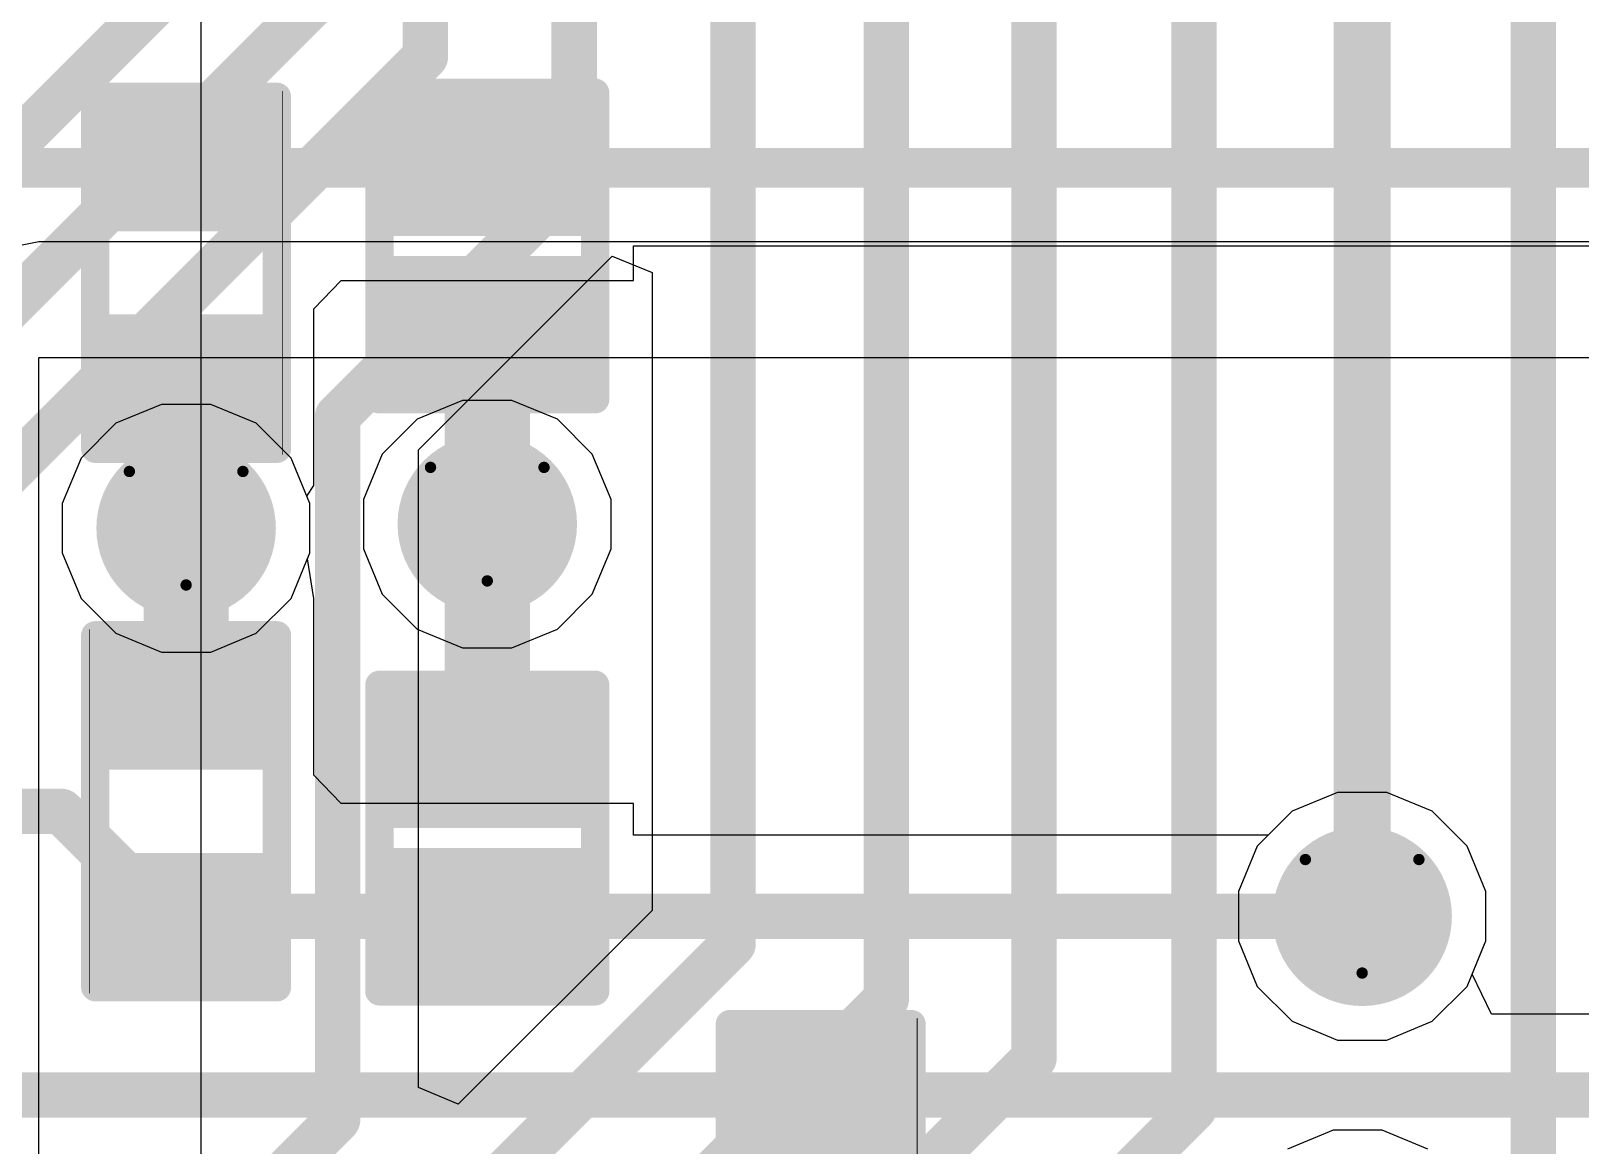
# Model space of a CAD drawing. Header units: inches. Extents: x -6 to 385, y -2 to 102.
# Drawn here: x 52.38 to 59.31, y 21.43 to 26.41 of the extents above; entities that cross this region are included whole.
import ezdxf

# ---------------------------------------------------------------- set-up
doc = ezdxf.new("R2010")
doc.units = ezdxf.units.IN
for name, color, linetype in [('Bottom Layer', 5, 'Continuous'), ('Bottom Overlay', 54, 'Continuous'), ('Bottom Paste', 16, 'Continuous'), ('Bottom Solder', 6, 'Continuous'), ('Drill Drawing', 1, 'Continuous'), ('Layer 1', 16, 'Continuous'), ('Layer 2', 76, 'Continuous'), ('Top Layer', 1, 'Continuous'), ('Top Solder', 216, 'Continuous'), ('Via Holes', 16, 'Continuous')]:
    doc.layers.add(name, color=color, linetype=linetype)

# ---------------------------------------------------------------- blocks, each defined once
blk = doc.blocks.new('R___0402_B_40')
at = {"layer": 'Bottom Layer'}
for points in [[(-0.2413, 0.3175), (-0.2413, -0.3175), (-0.6985, -0.3175), (-0.6985, 0.3175)], [(0.6985, 0.3175), (0.6985, -0.3175), (0.2413, -0.3175), (0.2413, 0.3175)]]:
    blk.add_hatch(color=5, dxfattribs=at).paths.add_polyline_path(points)
at = {"layer": 'Bottom Paste'}
for points in [[(-0.2413, 0.3175), (-0.2413, -0.3175), (-0.6985, -0.3175), (-0.6985, 0.3175)], [(0.6985, 0.3175), (0.6985, -0.3175), (0.2413, -0.3175), (0.2413, 0.3175)]]:
    blk.add_hatch(color=16, dxfattribs=at).paths.add_polyline_path(points)
at = {"layer": 'Bottom Solder'}
for points in [[(-0.1863, 0.3725), (-0.1863, -0.3725), (-0.7535, -0.3725), (-0.7535, 0.3725)], [(0.7535, 0.3725), (0.7535, -0.3725), (0.1863, -0.3725), (0.1863, 0.3725)]]:
    blk.add_hatch(color=6, dxfattribs=at).paths.add_polyline_path(points)
at = {"layer": 'Bottom Overlay'}
for points in [[(0.7874, 0.4064, 0.127, 0.127, 0), (-0.7874, 0.4064, 0.127, 0.127, 0)], [(-0.7874, -0.4064, 0.127, 0.127, 0), (-0.7874, 0.4064, 0.127, 0.127, 0)], [(0.8128, 0.4318, 0.00323, 0.00323, 0), (-0.8128, 0.4318, 0.00323, 0.00323, 0)], [(0.7874, -0.4064, 0.127, 0.127, 0), (0.7874, 0.4064, 0.127, 0.127, 0)], [(0.7874, -0.4064, 0.127, 0.127, 0), (-0.7874, -0.4064, 0.127, 0.127, 0)]]:
    blk.add_lwpolyline(points, format="xyseb", dxfattribs=at)
for points in [[(-0.8191, 0.4064, 0.0635, 0.0635, 1), (-0.7556, 0.4064, 0.0635, 0.0635, 1)], [(-0.8191, 0.4064, 0.0635, 0.0635, 1), (-0.7556, 0.4064, 0.0635, 0.0635, 1)], [(-0.8136, 0.4318, 0.00161, 0.00161, 1), (-0.812, 0.4318, 0.00161, 0.00161, 1)], [(0.7556, 0.4064, 0.0635, 0.0635, 1), (0.8191, 0.4064, 0.0635, 0.0635, 1)], [(0.7556, 0.4064, 0.0635, 0.0635, 1), (0.8191, 0.4064, 0.0635, 0.0635, 1)], [(0.812, 0.4318, 0.00161, 0.00161, 1), (0.8136, 0.4318, 0.00161, 0.00161, 1)], [(-0.8191, -0.4064, 0.0635, 0.0635, 1), (-0.7556, -0.4064, 0.0635, 0.0635, 1)], [(-0.8191, -0.4064, 0.0635, 0.0635, 1), (-0.7556, -0.4064, 0.0635, 0.0635, 1)], [(0.7556, -0.4064, 0.0635, 0.0635, 1), (0.8191, -0.4064, 0.0635, 0.0635, 1)], [(0.7556, -0.4064, 0.0635, 0.0635, 1), (0.8191, -0.4064, 0.0635, 0.0635, 1)]]:
    blk.add_lwpolyline(points, format="xyseb", close=True, dxfattribs=at)
blk = doc.blocks.new('R___0402_B_88')
at = {"layer": 'Bottom Layer'}
for points in [[(-0.2413, 0.3175), (-0.2413, -0.3175), (-0.6985, -0.3175), (-0.6985, 0.3175)], [(0.6985, 0.3175), (0.6985, -0.3175), (0.2413, -0.3175), (0.2413, 0.3175)]]:
    blk.add_hatch(color=5, dxfattribs=at).paths.add_polyline_path(points)
at = {"layer": 'Bottom Paste'}
for points in [[(-0.2413, 0.3175), (-0.2413, -0.3175), (-0.6985, -0.3175), (-0.6985, 0.3175)], [(0.6985, 0.3175), (0.6985, -0.3175), (0.2413, -0.3175), (0.2413, 0.3175)]]:
    blk.add_hatch(color=16, dxfattribs=at).paths.add_polyline_path(points)
at = {"layer": 'Bottom Solder'}
for points in [[(-0.1863, 0.3725), (-0.1863, -0.3725), (-0.7535, -0.3725), (-0.7535, 0.3725)], [(0.7535, 0.3725), (0.7535, -0.3725), (0.1863, -0.3725), (0.1863, 0.3725)]]:
    blk.add_hatch(color=6, dxfattribs=at).paths.add_polyline_path(points)
at = {"layer": 'Bottom Overlay'}
for points in [[(-0.7874, -0.4064, 0.127, 0.127, 0), (-0.7874, 0.4064, 0.127, 0.127, 0)], [(0.7874, 0.4064, 0.127, 0.127, 0), (-0.7874, 0.4064, 0.127, 0.127, 0)], [(0.8128, 0.4318, 0.00323, 0.00323, 0), (-0.8128, 0.4318, 0.00323, 0.00323, 0)], [(0.7874, -0.4064, 0.127, 0.127, 0), (0.7874, 0.4064, 0.127, 0.127, 0)], [(0.7874, -0.4064, 0.127, 0.127, 0), (-0.7874, -0.4064, 0.127, 0.127, 0)]]:
    blk.add_lwpolyline(points, format="xyseb", dxfattribs=at)
for points in [[(-0.8191, 0.4064, 0.0635, 0.0635, 1), (-0.7556, 0.4064, 0.0635, 0.0635, 1)], [(-0.8191, 0.4064, 0.0635, 0.0635, 1), (-0.7556, 0.4064, 0.0635, 0.0635, 1)], [(-0.8136, 0.4318, 0.00161, 0.00161, 1), (-0.812, 0.4318, 0.00161, 0.00161, 1)], [(0.7556, 0.4064, 0.0635, 0.0635, 1), (0.8191, 0.4064, 0.0635, 0.0635, 1)], [(0.7556, 0.4064, 0.0635, 0.0635, 1), (0.8191, 0.4064, 0.0635, 0.0635, 1)], [(0.812, 0.4318, 0.00161, 0.00161, 1), (0.8136, 0.4318, 0.00161, 0.00161, 1)], [(-0.8191, -0.4064, 0.0635, 0.0635, 1), (-0.7556, -0.4064, 0.0635, 0.0635, 1)], [(-0.8191, -0.4064, 0.0635, 0.0635, 1), (-0.7556, -0.4064, 0.0635, 0.0635, 1)], [(0.7556, -0.4064, 0.0635, 0.0635, 1), (0.8191, -0.4064, 0.0635, 0.0635, 1)], [(0.7556, -0.4064, 0.0635, 0.0635, 1), (0.8191, -0.4064, 0.0635, 0.0635, 1)]]:
    blk.add_lwpolyline(points, format="xyseb", close=True, dxfattribs=at)
blk = doc.blocks.new('R___0402_B_90')
at = {"layer": 'Bottom Layer'}
for points in [[(-0.2413, 0.3175), (-0.2413, -0.3175), (-0.6985, -0.3175), (-0.6985, 0.3175)], [(0.6985, 0.3175), (0.6985, -0.3175), (0.2413, -0.3175), (0.2413, 0.3175)]]:
    blk.add_hatch(color=5, dxfattribs=at).paths.add_polyline_path(points)
at = {"layer": 'Bottom Paste'}
for points in [[(-0.2413, 0.3175), (-0.2413, -0.3175), (-0.6985, -0.3175), (-0.6985, 0.3175)], [(0.6985, 0.3175), (0.6985, -0.3175), (0.2413, -0.3175), (0.2413, 0.3175)]]:
    blk.add_hatch(color=16, dxfattribs=at).paths.add_polyline_path(points)
at = {"layer": 'Bottom Solder'}
for points in [[(-0.1863, 0.3725), (-0.1863, -0.3725), (-0.7535, -0.3725), (-0.7535, 0.3725)], [(0.7535, 0.3725), (0.7535, -0.3725), (0.1863, -0.3725), (0.1863, 0.3725)]]:
    blk.add_hatch(color=6, dxfattribs=at).paths.add_polyline_path(points)
at = {"layer": 'Bottom Overlay'}
for points in [[(-0.7874, 0.4064, 0.127, 0.127, 0), (-0.7874, -0.4064, 0.127, 0.127, 0)], [(-0.7874, 0.4064, 0.127, 0.127, 0), (0.7874, 0.4064, 0.127, 0.127, 0)], [(-0.8128, 0.4318, 0.00323, 0.00323, 0), (0.8128, 0.4318, 0.00323, 0.00323, 0)], [(0.7874, 0.4064, 0.127, 0.127, 0), (0.7874, -0.4064, 0.127, 0.127, 0)], [(-0.7874, -0.4064, 0.127, 0.127, 0), (0.7874, -0.4064, 0.127, 0.127, 0)]]:
    blk.add_lwpolyline(points, format="xyseb", dxfattribs=at)
for points in [[(-0.8191, 0.4064, 0.0635, 0.0635, 1), (-0.7556, 0.4064, 0.0635, 0.0635, 1)], [(-0.8191, 0.4064, 0.0635, 0.0635, 1), (-0.7556, 0.4064, 0.0635, 0.0635, 1)], [(-0.8136, 0.4318, 0.00161, 0.00161, 1), (-0.812, 0.4318, 0.00161, 0.00161, 1)], [(0.7556, 0.4064, 0.0635, 0.0635, 1), (0.8191, 0.4064, 0.0635, 0.0635, 1)], [(0.7556, 0.4064, 0.0635, 0.0635, 1), (0.8191, 0.4064, 0.0635, 0.0635, 1)], [(0.812, 0.4318, 0.00161, 0.00161, 1), (0.8136, 0.4318, 0.00161, 0.00161, 1)], [(-0.8191, -0.4064, 0.0635, 0.0635, 1), (-0.7556, -0.4064, 0.0635, 0.0635, 1)], [(-0.8191, -0.4064, 0.0635, 0.0635, 1), (-0.7556, -0.4064, 0.0635, 0.0635, 1)], [(0.7556, -0.4064, 0.0635, 0.0635, 1), (0.8191, -0.4064, 0.0635, 0.0635, 1)], [(0.7556, -0.4064, 0.0635, 0.0635, 1), (0.8191, -0.4064, 0.0635, 0.0635, 1)]]:
    blk.add_lwpolyline(points, format="xyseb", close=True, dxfattribs=at)
blk = doc.blocks.new('SOD_882_B__D___________B_141')
at = {"layer": 'Bottom Layer'}
for points in [[(-0.1, -0.4), (-0.6, -0.4), (-0.6, 0.4), (-0.1, 0.4)], [(0.6, -0.4), (0.1, -0.4), (0.1, 0.4), (0.6, 0.4)]]:
    blk.add_hatch(color=5, dxfattribs=at).paths.add_polyline_path(points)
at = {"layer": 'Bottom Paste'}
for points in [[(-0.1, -0.4), (-0.6, -0.4), (-0.6, 0.4), (-0.1, 0.4)], [(0.6, -0.4), (0.1, -0.4), (0.1, 0.4), (0.6, 0.4)]]:
    blk.add_hatch(color=16, dxfattribs=at).paths.add_polyline_path(points)
at = {"layer": 'Bottom Solder'}
for points in [[(-0.045, -0.455), (-0.655, -0.455), (-0.655, 0.455), (-0.045, 0.455)], [(0.655, -0.455), (0.045, -0.455), (0.045, 0.455), (0.655, 0.455)]]:
    blk.add_hatch(color=6, dxfattribs=at).paths.add_polyline_path(points)
at = {"layer": 'Bottom Overlay'}
for points in [[(-0.6858, 0.4826, 0.127, 0.127, 0), (0.6858, 0.4826, 0.127, 0.127, 0)], [(-0.6858, 0.4826, 0.127, 0.127, 0), (-0.6858, -0.4826, 0.127, 0.127, 0)], [(0.6858, 0.4826, 0.127, 0.127, 0), (0.6858, -0.4826, 0.127, 0.127, 0)], [(-0.6858, -0.4826, 0.127, 0.127, 0), (0.6858, -0.4826, 0.127, 0.127, 0)]]:
    blk.add_lwpolyline(points, format="xyseb", dxfattribs=at)
for points in [[(-0.7176, 0.4826, 0.0635, 0.0635, 1), (-0.654, 0.4826, 0.0635, 0.0635, 1)], [(-0.7176, 0.4826, 0.0635, 0.0635, 1), (-0.654, 0.4826, 0.0635, 0.0635, 1)], [(0.654, 0.4826, 0.0635, 0.0635, 1), (0.7176, 0.4826, 0.0635, 0.0635, 1)], [(0.654, 0.4826, 0.0635, 0.0635, 1), (0.7176, 0.4826, 0.0635, 0.0635, 1)], [(-0.7176, -0.4826, 0.0635, 0.0635, 1), (-0.654, -0.4826, 0.0635, 0.0635, 1)], [(-0.7176, -0.4826, 0.0635, 0.0635, 1), (-0.654, -0.4826, 0.0635, 0.0635, 1)], [(0.654, -0.4826, 0.0635, 0.0635, 1), (0.7176, -0.4826, 0.0635, 0.0635, 1)], [(0.654, -0.4826, 0.0635, 0.0635, 1), (0.7176, -0.4826, 0.0635, 0.0635, 1)]]:
    blk.add_lwpolyline(points, format="xyseb", close=True, dxfattribs=at)
blk = doc.blocks.new('SOD_882_B__D___________B_143')
at = {"layer": 'Bottom Layer'}
for points in [[(-0.1, -0.4), (-0.6, -0.4), (-0.6, 0.4), (-0.1, 0.4)], [(0.6, -0.4), (0.1, -0.4), (0.1, 0.4), (0.6, 0.4)]]:
    blk.add_hatch(color=5, dxfattribs=at).paths.add_polyline_path(points)
at = {"layer": 'Bottom Paste'}
for points in [[(-0.1, -0.4), (-0.6, -0.4), (-0.6, 0.4), (-0.1, 0.4)], [(0.6, -0.4), (0.1, -0.4), (0.1, 0.4), (0.6, 0.4)]]:
    blk.add_hatch(color=16, dxfattribs=at).paths.add_polyline_path(points)
at = {"layer": 'Bottom Solder'}
for points in [[(-0.045, -0.455), (-0.655, -0.455), (-0.655, 0.455), (-0.045, 0.455)], [(0.655, -0.455), (0.045, -0.455), (0.045, 0.455), (0.655, 0.455)]]:
    blk.add_hatch(color=6, dxfattribs=at).paths.add_polyline_path(points)
at = {"layer": 'Bottom Overlay'}
for points in [[(-0.6858, -0.4826, 0.127, 0.127, 0), (-0.6858, 0.4826, 0.127, 0.127, 0)], [(0.6858, 0.4826, 0.127, 0.127, 0), (-0.6858, 0.4826, 0.127, 0.127, 0)], [(0.6858, -0.4826, 0.127, 0.127, 0), (0.6858, 0.4826, 0.127, 0.127, 0)], [(0.6858, -0.4826, 0.127, 0.127, 0), (-0.6858, -0.4826, 0.127, 0.127, 0)]]:
    blk.add_lwpolyline(points, format="xyseb", dxfattribs=at)
for points in [[(-0.7176, 0.4826, 0.0635, 0.0635, 1), (-0.654, 0.4826, 0.0635, 0.0635, 1)], [(-0.7176, 0.4826, 0.0635, 0.0635, 1), (-0.654, 0.4826, 0.0635, 0.0635, 1)], [(0.654, 0.4826, 0.0635, 0.0635, 1), (0.7176, 0.4826, 0.0635, 0.0635, 1)], [(0.654, 0.4826, 0.0635, 0.0635, 1), (0.7176, 0.4826, 0.0635, 0.0635, 1)], [(-0.7176, -0.4826, 0.0635, 0.0635, 1), (-0.654, -0.4826, 0.0635, 0.0635, 1)], [(-0.7176, -0.4826, 0.0635, 0.0635, 1), (-0.654, -0.4826, 0.0635, 0.0635, 1)], [(0.654, -0.4826, 0.0635, 0.0635, 1), (0.7176, -0.4826, 0.0635, 0.0635, 1)], [(0.654, -0.4826, 0.0635, 0.0635, 1), (0.7176, -0.4826, 0.0635, 0.0635, 1)]]:
    blk.add_lwpolyline(points, format="xyseb", close=True, dxfattribs=at)

msp = doc.modelspace()

# ---------------------------------------------------------------- hatches: boundary and pattern name
at = {"layer": 'Bottom Layer'}
h = msp.add_hatch(color=5, dxfattribs=at)
edge = h.paths.add_edge_path()
edge.add_arc((53.0768, 24.1866), 0.3, 0, 360)
h = msp.add_hatch(color=5, dxfattribs=at)
edge = h.paths.add_edge_path()
edge.add_arc((54.4244, 24.2049), 0.3, 0, 360)
h = msp.add_hatch(color=5, dxfattribs=at)
edge = h.paths.add_edge_path()
edge.add_arc((58.3393, 22.4501), 0.3, 0, 360)
at = {"layer": 'Bottom Solder'}
h = msp.add_hatch(color=6, dxfattribs=at)
edge = h.paths.add_edge_path()
edge.add_arc((53.0768, 24.1866), 0.4016, 0, 360)
h = msp.add_hatch(color=6, dxfattribs=at)
edge = h.paths.add_edge_path()
edge.add_arc((54.4244, 24.2049), 0.4016, 0, 360)
h = msp.add_hatch(color=6, dxfattribs=at)
edge = h.paths.add_edge_path()
edge.add_arc((58.3393, 22.4501), 0.4016, 0, 360)
at = {"layer": 'Layer 1'}
h = msp.add_hatch(color=16, dxfattribs=at)
edge = h.paths.add_edge_path()
edge.add_arc((53.0768, 24.1866), 0.3, 0, 360)
h = msp.add_hatch(color=16, dxfattribs=at)
edge = h.paths.add_edge_path()
edge.add_arc((54.4244, 24.2049), 0.3, 0, 360)
h = msp.add_hatch(color=16, dxfattribs=at)
edge = h.paths.add_edge_path()
edge.add_arc((58.3393, 22.4501), 0.3, 0, 360)
at = {"layer": 'Layer 2'}
h = msp.add_hatch(color=76, dxfattribs=at)
edge = h.paths.add_edge_path()
edge.add_arc((53.0768, 24.1866), 0.3, 0, 360)
h = msp.add_hatch(color=76, dxfattribs=at)
edge = h.paths.add_edge_path()
edge.add_arc((54.4244, 24.2049), 0.3, 0, 360)
h = msp.add_hatch(color=76, dxfattribs=at)
edge = h.paths.add_edge_path()
edge.add_arc((58.3393, 22.4501), 0.3, 0, 360)
at = {"layer": 'Top Layer'}
h = msp.add_hatch(color=1, dxfattribs=at)
edge = h.paths.add_edge_path()
edge.add_arc((53.0768, 24.1866), 0.3, 0, 360)
h = msp.add_hatch(color=1, dxfattribs=at)
edge = h.paths.add_edge_path()
edge.add_arc((54.4244, 24.2049), 0.3, 0, 360)
h = msp.add_hatch(color=1, dxfattribs=at)
edge = h.paths.add_edge_path()
edge.add_arc((58.3393, 22.4501), 0.3, 0, 360)
at = {"layer": 'Top Solder'}
h = msp.add_hatch(color=216, dxfattribs=at)
edge = h.paths.add_edge_path()
edge.add_arc((53.0768, 24.1866), 0.4016, 0, 360)
h = msp.add_hatch(color=216, dxfattribs=at)
edge = h.paths.add_edge_path()
edge.add_arc((54.4244, 24.2049), 0.4016, 0, 360)
h = msp.add_hatch(color=216, dxfattribs=at)
edge = h.paths.add_edge_path()
edge.add_arc((58.3393, 22.4501), 0.4016, 0, 360)
at = {"layer": 'Via Holes'}
h = msp.add_hatch(color=7, dxfattribs=at)
edge = h.paths.add_edge_path()
edge.add_arc((53.0768, 24.1866), 0.15, 0, 360)
h = msp.add_hatch(color=7, dxfattribs=at)
edge = h.paths.add_edge_path()
edge.add_arc((54.4244, 24.2049), 0.15, 0, 360)
h = msp.add_hatch(color=7, dxfattribs=at)
edge = h.paths.add_edge_path()
edge.add_arc((58.3393, 22.4501), 0.15, 0, 360)

# ---------------------------------------------------------------- linework, layer by layer
at = {"layer": 'Bottom Layer'}
for p, q in [((53.142, 26.5098), (53.142, 8.246)), ((55.0784, 25.2955), (55.0784, 25.4499)), ((55.0784, 25.4499), (62.3295, 25.4499)), ((53.6483, 25.1683), (53.7704, 25.2955)), ((53.7704, 25.2955), (55.0784, 25.2955)), ((53.6483, 24.3771), (53.6483, 25.1683)), ((53.6169, 24.3302), (53.6483, 24.3771)), ((53.6308, 24.2968), (53.6169, 24.3302)), ((53.6483, 24.3771), (53.6483, 24.3771)), ((53.6308, 24.0764), (53.6308, 24.2968)), ((53.6199, 24.0503), (53.6308, 24.0764)), ((53.6483, 23.8725), (53.6199, 24.0503)), ((53.6483, 23.0813), (53.6483, 23.8725)), ((53.6483, 23.8725), (53.6483, 23.8725)), ((53.6483, 23.8725), (53.6483, 23.8725)), ((53.7704, 22.9541), (53.6483, 23.0813)), ((55.0784, 22.9541), (53.7704, 22.9541)), ((55.0784, 22.8127), (55.0784, 22.9541)), ((58.2291, 23.0041), (58.0254, 22.9198)), ((58.4495, 23.0041), (58.2291, 23.0041)), ((58.6531, 22.9198), (58.4495, 23.0041)), ((58.0254, 22.9198), (57.9183, 22.8127)), ((58.8089, 22.7639), (58.6531, 22.9198)), ((57.9183, 22.8127), (55.0784, 22.8127)), ((58.8933, 22.5603), (58.8089, 22.7639)), ((58.8933, 22.3399), (58.8933, 22.5603)), ((58.8313, 22.1904), (58.8933, 22.3399)), ((58.9175, 22.0126), (58.8313, 22.1904)), ((69.5735, 22.0126), (58.9175, 22.0126))]:
    msp.add_line(p, q, dxfattribs=at)
for points in [[(51.219, 25.7995, 0.1778, 0.1778, 0), (53.0768, 25.7995, 0.1778, 0.1778, 0)], [(53.0768, 25.7995, 0.1778, 0.1778, 0), (54.4244, 25.7995, 0.1778, 0.1778, 0)], [(54.4244, 25.7995, 0.1778, 0.1778, 0), (62.7634, 25.7995, 0.1778, 0.1778, 0)], [(54.4244, 24.2049, 0.381, 0.381, 0), (54.4244, 25.0995, 0.381, 0.381, 0)], [(53.0768, 24.1866, 0.381, 0.381, 0), (53.0768, 24.8597, 0.381, 0.381, 0)], [(53.0768, 23.3899, 0.381, 0.381, 0), (53.0768, 24.1866, 0.381, 0.381, 0)], [(54.4244, 23.1501, 0.381, 0.381, 0), (54.4244, 24.2049, 0.381, 0.381, 0)], [(51.2205, 22.9195, 0.2032, 0.2032, 0), (52.5185, 22.9195, 0.2032, 0.2032, 0)], [(52.5185, 22.9195, 0.2032, 0.2032, 0), (52.9879, 22.4501, 0.2032, 0.2032, 0)], [(52.9879, 22.4501, 0.2032, 0.2032, 0), (54.4244, 22.4501, 0.2032, 0.2032, 0)], [(54.4244, 22.4501, 0.2032, 0.2032, 0), (58.3393, 22.4501, 0.2032, 0.2032, 0)], [(51.22, 21.65, 0.2032, 0.2032, 0), (55.9164, 21.65, 0.2032, 0.2032, 0)], [(55.9164, 21.65, 0.2032, 0.2032, 0), (69.5735, 21.65, 0.2032, 0.2032, 0)]]:
    msp.add_lwpolyline(points, format="xyseb", dxfattribs=at)
for points in [[(53.0323, 25.7995, 0.0889, 0.0889, 1), (53.1212, 25.7995, 0.0889, 0.0889, 1)], [(53.0323, 25.7995, 0.0889, 0.0889, 1), (53.1212, 25.7995, 0.0889, 0.0889, 1)], [(54.3799, 25.7995, 0.0889, 0.0889, 1), (54.4688, 25.7995, 0.0889, 0.0889, 1)], [(54.3799, 25.7995, 0.0889, 0.0889, 1), (54.4688, 25.7995, 0.0889, 0.0889, 1)], [(54.3291, 25.0995, 0.1905, 0.1905, 1), (54.5196, 25.0995, 0.1905, 0.1905, 1)], [(52.9815, 24.8597, 0.1905, 0.1905, 1), (53.172, 24.8597, 0.1905, 0.1905, 1)], [(52.9815, 24.1866, 0.1905, 0.1905, 1), (53.172, 24.1866, 0.1905, 0.1905, 1)], [(52.9815, 24.1866, 0.1905, 0.1905, 1), (53.172, 24.1866, 0.1905, 0.1905, 1)], [(54.3291, 24.2049, 0.1905, 0.1905, 1), (54.5196, 24.2049, 0.1905, 0.1905, 1)], [(54.3291, 24.2049, 0.1905, 0.1905, 1), (54.5196, 24.2049, 0.1905, 0.1905, 1)], [(52.9815, 23.3899, 0.1905, 0.1905, 1), (53.172, 23.3899, 0.1905, 0.1905, 1)], [(54.3291, 23.1501, 0.1905, 0.1905, 1), (54.5196, 23.1501, 0.1905, 0.1905, 1)], [(52.4677, 22.9195, 0.1016, 0.1016, 1), (52.5693, 22.9195, 0.1016, 0.1016, 1)], [(52.4677, 22.9195, 0.1016, 0.1016, 1), (52.5693, 22.9195, 0.1016, 0.1016, 1)], [(52.9371, 22.4501, 0.1016, 0.1016, 1), (53.0387, 22.4501, 0.1016, 0.1016, 1)], [(52.9371, 22.4501, 0.1016, 0.1016, 1), (53.0387, 22.4501, 0.1016, 0.1016, 1)], [(54.3736, 22.4501, 0.1016, 0.1016, 1), (54.4752, 22.4501, 0.1016, 0.1016, 1)], [(54.3736, 22.4501, 0.1016, 0.1016, 1), (54.4752, 22.4501, 0.1016, 0.1016, 1)], [(58.2885, 22.4501, 0.1016, 0.1016, 1), (58.3901, 22.4501, 0.1016, 0.1016, 1)], [(55.8656, 21.65, 0.1016, 0.1016, 1), (55.9672, 21.65, 0.1016, 0.1016, 1)], [(55.8656, 21.65, 0.1016, 0.1016, 1), (55.9672, 21.65, 0.1016, 0.1016, 1)]]:
    msp.add_lwpolyline(points, format="xyseb", close=True, dxfattribs=at)
at = {"layer": 'Drill Drawing'}
for points in [[(54.1704, 24.4589, 0.0508, 0.0508, 0), (54.6784, 24.4589, 0.0508, 0.0508, 0)], [(54.1704, 24.4589, 0.0508, 0.0508, 0), (54.4244, 23.9509, 0.0508, 0.0508, 0)], [(54.4244, 23.9509, 0.0508, 0.0508, 0), (54.6784, 24.4589, 0.0508, 0.0508, 0)], [(52.8228, 24.4406, 0.0508, 0.0508, 0), (53.3308, 24.4406, 0.0508, 0.0508, 0)], [(52.8228, 24.4406, 0.0508, 0.0508, 0), (53.0768, 23.9326, 0.0508, 0.0508, 0)], [(53.0768, 23.9326, 0.0508, 0.0508, 0), (53.3308, 24.4406, 0.0508, 0.0508, 0)], [(58.0853, 22.7041, 0.0508, 0.0508, 0), (58.5933, 22.7041, 0.0508, 0.0508, 0)], [(58.0853, 22.7041, 0.0508, 0.0508, 0), (58.3393, 22.1961, 0.0508, 0.0508, 0)], [(58.3393, 22.1961, 0.0508, 0.0508, 0), (58.5933, 22.7041, 0.0508, 0.0508, 0)]]:
    msp.add_lwpolyline(points, format="xyseb", dxfattribs=at)
for points in [[(54.1577, 24.4589, 0.0254, 0.0254, 1), (54.1831, 24.4589, 0.0254, 0.0254, 1)], [(54.1577, 24.4589, 0.0254, 0.0254, 1), (54.1831, 24.4589, 0.0254, 0.0254, 1)], [(54.6657, 24.4589, 0.0254, 0.0254, 1), (54.6911, 24.4589, 0.0254, 0.0254, 1)], [(54.6657, 24.4589, 0.0254, 0.0254, 1), (54.6911, 24.4589, 0.0254, 0.0254, 1)], [(52.8101, 24.4406, 0.0254, 0.0254, 1), (52.8355, 24.4406, 0.0254, 0.0254, 1)], [(52.8101, 24.4406, 0.0254, 0.0254, 1), (52.8355, 24.4406, 0.0254, 0.0254, 1)], [(53.3181, 24.4406, 0.0254, 0.0254, 1), (53.3435, 24.4406, 0.0254, 0.0254, 1)], [(53.3181, 24.4406, 0.0254, 0.0254, 1), (53.3435, 24.4406, 0.0254, 0.0254, 1)], [(53.0641, 23.9326, 0.0254, 0.0254, 1), (53.0895, 23.9326, 0.0254, 0.0254, 1)], [(53.0641, 23.9326, 0.0254, 0.0254, 1), (53.0895, 23.9326, 0.0254, 0.0254, 1)], [(54.4117, 23.9509, 0.0254, 0.0254, 1), (54.4371, 23.9509, 0.0254, 0.0254, 1)], [(54.4117, 23.9509, 0.0254, 0.0254, 1), (54.4371, 23.9509, 0.0254, 0.0254, 1)], [(58.0726, 22.7041, 0.0254, 0.0254, 1), (58.098, 22.7041, 0.0254, 0.0254, 1)], [(58.0726, 22.7041, 0.0254, 0.0254, 1), (58.098, 22.7041, 0.0254, 0.0254, 1)], [(58.5806, 22.7041, 0.0254, 0.0254, 1), (58.606, 22.7041, 0.0254, 0.0254, 1)], [(58.5806, 22.7041, 0.0254, 0.0254, 1), (58.606, 22.7041, 0.0254, 0.0254, 1)], [(58.3266, 22.1961, 0.0254, 0.0254, 1), (58.352, 22.1961, 0.0254, 0.0254, 1)], [(58.3266, 22.1961, 0.0254, 0.0254, 1), (58.352, 22.1961, 0.0254, 0.0254, 1)]]:
    msp.add_lwpolyline(points, format="xyseb", close=True, dxfattribs=at)
at = {"layer": 'Layer 1'}
for p, q in [((52.9666, 24.7406), (52.7629, 24.6563)), ((53.1869, 24.7406), (52.9666, 24.7406)), ((53.3906, 24.6563), (53.1869, 24.7406)), ((52.7629, 24.6563), (52.6071, 24.5004)), ((53.5464, 24.5004), (53.3906, 24.6563)), ((52.6071, 24.5004), (52.5228, 24.2968)), ((53.6308, 24.2968), (53.5464, 24.5004)), ((52.5228, 24.2968), (52.5228, 24.0764)), ((53.6308, 24.0764), (53.6308, 24.2968)), ((52.5228, 24.0764), (52.6071, 23.8728)), ((53.5464, 23.8728), (53.6308, 24.0764)), ((52.6071, 23.8728), (52.7629, 23.7169)), ((53.3906, 23.7169), (53.5464, 23.8728)), ((52.7629, 23.7169), (52.9666, 23.6326)), ((53.1869, 23.6326), (53.3906, 23.7169)), ((52.9666, 23.6326), (53.1869, 23.6326)), ((58.2291, 23.0041), (58.0254, 22.9198)), ((58.4495, 23.0041), (58.2291, 23.0041)), ((58.6531, 22.9198), (58.4495, 23.0041)), ((58.0254, 22.9198), (57.8696, 22.7639)), ((58.8089, 22.7639), (58.6531, 22.9198)), ((57.8696, 22.7639), (57.7853, 22.5603)), ((58.8933, 22.5603), (58.8089, 22.7639)), ((57.7853, 22.5603), (57.7853, 22.3399)), ((58.8933, 22.3399), (58.8933, 22.5603)), ((57.7853, 22.3399), (57.8696, 22.1363)), ((58.8089, 22.1363), (58.8933, 22.3399)), ((57.8696, 22.1363), (58.0254, 21.9804)), ((58.6531, 21.9804), (58.8089, 22.1363)), ((58.0254, 21.9804), (58.2291, 21.8961)), ((58.4495, 21.8961), (58.6531, 21.9804)), ((58.2291, 21.8961), (58.4495, 21.8961)), ((58.2092, 21.4928), (58.0056, 21.4085)), ((58.4296, 21.4928), (58.2092, 21.4928)), ((58.6332, 21.4085), (58.4296, 21.4928))]:
    msp.add_line(p, q, dxfattribs=at)
at = {"layer": 'Layer 2'}
for p, q in [((52.4181, 25.4686), (52.2199, 25.4292)), ((59.6771, 25.4686), (52.4181, 25.4686)), ((52.4181, 12.3974), (52.4181, 24.9506)), ((52.4181, 24.9506), (59.6771, 24.9506)), ((54.3142, 24.7589), (54.1105, 24.6746)), ((54.5345, 24.7589), (54.3142, 24.7589)), ((54.7382, 24.6746), (54.5345, 24.7589)), ((54.1105, 24.6746), (53.9547, 24.5187)), ((54.894, 24.5187), (54.7382, 24.6746)), ((53.9547, 24.5187), (53.8704, 24.3151)), ((54.9784, 24.3151), (54.894, 24.5187)), ((53.8704, 24.3151), (53.8704, 24.0947)), ((54.9784, 24.0947), (54.9784, 24.3151)), ((53.8704, 24.0947), (53.9547, 23.8911)), ((54.894, 23.8911), (54.9784, 24.0947)), ((53.9547, 23.8911), (54.1105, 23.7352)), ((54.7382, 23.7352), (54.894, 23.8911)), ((54.1105, 23.7352), (54.3142, 23.6509)), ((54.5345, 23.6509), (54.7382, 23.7352)), ((54.3142, 23.6509), (54.5345, 23.6509)), ((58.2291, 23.0041), (58.0254, 22.9198)), ((58.4495, 23.0041), (58.2291, 23.0041)), ((58.6531, 22.9198), (58.4495, 23.0041)), ((58.0254, 22.9198), (57.8696, 22.7639)), ((58.8089, 22.7639), (58.6531, 22.9198)), ((57.8696, 22.7639), (57.7853, 22.5603)), ((58.8933, 22.5603), (58.8089, 22.7639)), ((57.7853, 22.5603), (57.7853, 22.3399)), ((58.8933, 22.3399), (58.8933, 22.5603)), ((57.7853, 22.3399), (57.8696, 22.1363)), ((58.8089, 22.1363), (58.8933, 22.3399)), ((57.8696, 22.1363), (58.0254, 21.9804)), ((58.6531, 21.9804), (58.8089, 22.1363)), ((58.0254, 21.9804), (58.2291, 21.8961)), ((58.4495, 21.8961), (58.6531, 21.9804)), ((58.2291, 21.8961), (58.4495, 21.8961))]:
    msp.add_line(p, q, dxfattribs=at)
at = {"layer": 'Top Layer'}
for p, q in [((54.1171, 24.5375), (54.984, 25.4044)), ((54.984, 25.4044), (55.1618, 25.3307)), ((55.1618, 25.3307), (55.1618, 22.4767)), ((54.1171, 21.6835), (54.1171, 24.5375)), ((55.1618, 22.4767), (54.2949, 21.6098)), ((54.2949, 21.6098), (54.1171, 21.6835))]:
    msp.add_line(p, q, dxfattribs=at)
for points in [[(59.1058, 19.486, 0.2032, 0.2032, 0), (59.1058, 40.0354, 0.2032, 0.2032, 0)], [(58.3393, 22.4501, 0.254, 0.254, 0), (58.3393, 39.5269, 0.254, 0.254, 0)], [(56.8711, 21.8156, 0.2032, 0.2032, 0), (56.8711, 33.2877, 0.2032, 0.2032, 0)], [(57.5873, 21.5897, 0.2032, 0.2032, 0), (57.5873, 32.5059, 0.2032, 0.2032, 0)], [(55.5244, 22.3266, 0.2032, 0.2032, 0), (55.5244, 29.4386, 0.2032, 0.2032, 0)], [(54.1477, 26.2972, 0.2032, 0.2032, 0), (54.1477, 28.97, 0.2032, 0.2032, 0)], [(54.8132, 25.7463, 0.2032, 0.2032, 0), (54.8132, 28.6766, 0.2032, 0.2032, 0)], [(56.2102, 22.0803, 0.2032, 0.2032, 0), (56.2102, 28.6766, 0.2032, 0.2032, 0)], [(49.1661, 22.7598, 0.2032, 0.2032, 0), (53.2384, 26.8321, 0.2032, 0.2032, 0)], [(49.0609, 21.9491, 0.2032, 0.2032, 0), (53.7033, 26.5915, 0.2032, 0.2032, 0)], [(49.0084, 21.158, 0.2032, 0.2032, 0), (54.1477, 26.2972, 0.2032, 0.2032, 0)], [(53.7546, 24.6877, 0.2032, 0.2032, 0), (54.8132, 25.7463, 0.2032, 0.2032, 0)], [(53.7546, 21.5396, 0.2032, 0.2032, 0), (53.7546, 24.6877, 0.2032, 0.2032, 0)], [(53.2921, 20.0943, 0.2032, 0.2032, 0), (55.5244, 22.3266, 0.2032, 0.2032, 0)], [(53.7431, 19.6131, 0.2032, 0.2032, 0), (56.2102, 22.0803, 0.2032, 0.2032, 0)], [(54.1563, 19.1008, 0.2032, 0.2032, 0), (56.8711, 21.8156, 0.2032, 0.2032, 0)], [(52.7859, 20.5709, 0.2032, 0.2032, 0), (53.7546, 21.5396, 0.2032, 0.2032, 0)], [(54.6388, 18.6412, 0.2032, 0.2032, 0), (57.5873, 21.5897, 0.2032, 0.2032, 0)]]:
    msp.add_lwpolyline(points, format="xyseb", dxfattribs=at)
for points in [[(54.0969, 26.2972, 0.1016, 0.1016, 1), (54.1985, 26.2972, 0.1016, 0.1016, 1)], [(54.0969, 26.2972, 0.1016, 0.1016, 1), (54.1985, 26.2972, 0.1016, 0.1016, 1)], [(54.7624, 25.7463, 0.1016, 0.1016, 1), (54.864, 25.7463, 0.1016, 0.1016, 1)], [(54.7624, 25.7463, 0.1016, 0.1016, 1), (54.864, 25.7463, 0.1016, 0.1016, 1)], [(53.7038, 24.6877, 0.1016, 0.1016, 1), (53.8054, 24.6877, 0.1016, 0.1016, 1)], [(53.7038, 24.6877, 0.1016, 0.1016, 1), (53.8054, 24.6877, 0.1016, 0.1016, 1)], [(58.2758, 22.4501, 0.127, 0.127, 1), (58.4028, 22.4501, 0.127, 0.127, 1)], [(55.4736, 22.3266, 0.1016, 0.1016, 1), (55.5752, 22.3266, 0.1016, 0.1016, 1)], [(55.4736, 22.3266, 0.1016, 0.1016, 1), (55.5752, 22.3266, 0.1016, 0.1016, 1)], [(56.1594, 22.0803, 0.1016, 0.1016, 1), (56.261, 22.0803, 0.1016, 0.1016, 1)], [(56.1594, 22.0803, 0.1016, 0.1016, 1), (56.261, 22.0803, 0.1016, 0.1016, 1)], [(56.8203, 21.8156, 0.1016, 0.1016, 1), (56.9219, 21.8156, 0.1016, 0.1016, 1)], [(56.8203, 21.8156, 0.1016, 0.1016, 1), (56.9219, 21.8156, 0.1016, 0.1016, 1)], [(53.7038, 21.5396, 0.1016, 0.1016, 1), (53.8054, 21.5396, 0.1016, 0.1016, 1)], [(53.7038, 21.5396, 0.1016, 0.1016, 1), (53.8054, 21.5396, 0.1016, 0.1016, 1)], [(57.5365, 21.5897, 0.1016, 0.1016, 1), (57.6381, 21.5897, 0.1016, 0.1016, 1)], [(57.5365, 21.5897, 0.1016, 0.1016, 1), (57.6381, 21.5897, 0.1016, 0.1016, 1)]]:
    msp.add_lwpolyline(points, format="xyseb", close=True, dxfattribs=at)

# ---------------------------------------------------------------- block references
for name, p, rotation in [('R___0402_B_88', (53.0768, 25.3296), 270), ('SOD_882_B__D___________B_141', (54.4244, 25.4495), 90), ('R___0402_B_90', (53.0768, 22.92), 90), ('SOD_882_B__D___________B_143', (54.4244, 22.8001), 270), ('R___0402_B_40', (55.9164, 21.1801), 270)]:
    msp.add_blockref(name, p, dxfattribs=dict(rotation=rotation))

doc.saveas('drawing.dxf')
